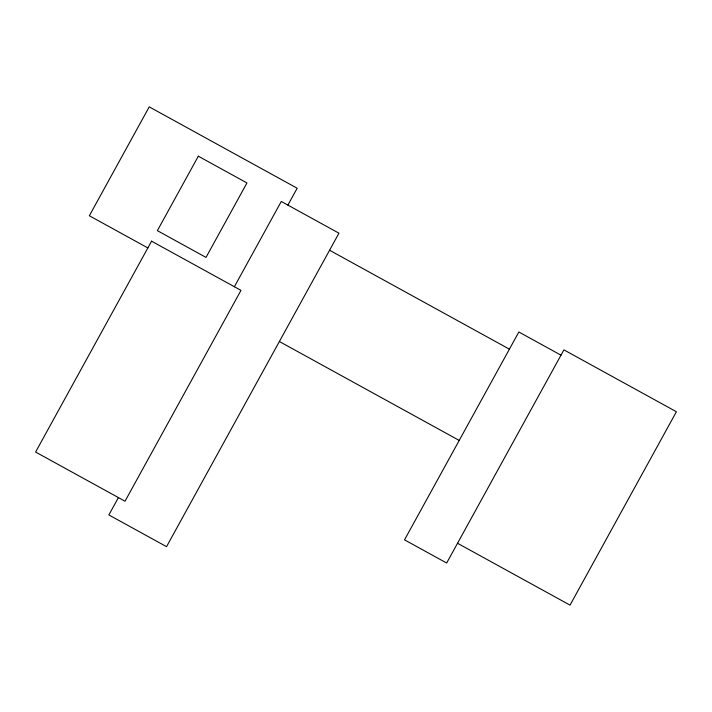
<?xml version="1.0" encoding="UTF-8"?>
<svg xmlns="http://www.w3.org/2000/svg" width="712" height="712" viewBox="0 0 712 712"><rect width="100%" height="100%" fill="white"/><g stroke="black" fill="none" stroke-linecap="round" stroke-linejoin="round"><path stroke-width="1.07" d="M118.406 497.59L108.865 514.936L166.546 546.665L338.957 233.189L281.276 201.469L234.382 286.731M287.888 205.109L297.171 188.235L149.235 106.862L89.347 215.754L147.865 247.936M560.985 355.181L518.852 331.997L404.523 539.856L446.664 563.032L563.904 349.868L676.4 411.741L570.027 605.138L457.54 543.265M329.576 250.25L509.409 349.165M279.38 341.511L459.213 440.425M151.576 241.181L35.6 452.04L125.018 501.221L240.994 290.363L151.576 241.181M198.319 156.195L157.37 230.652L206.008 257.406L246.957 182.948L198.319 156.195"/></g></svg>
